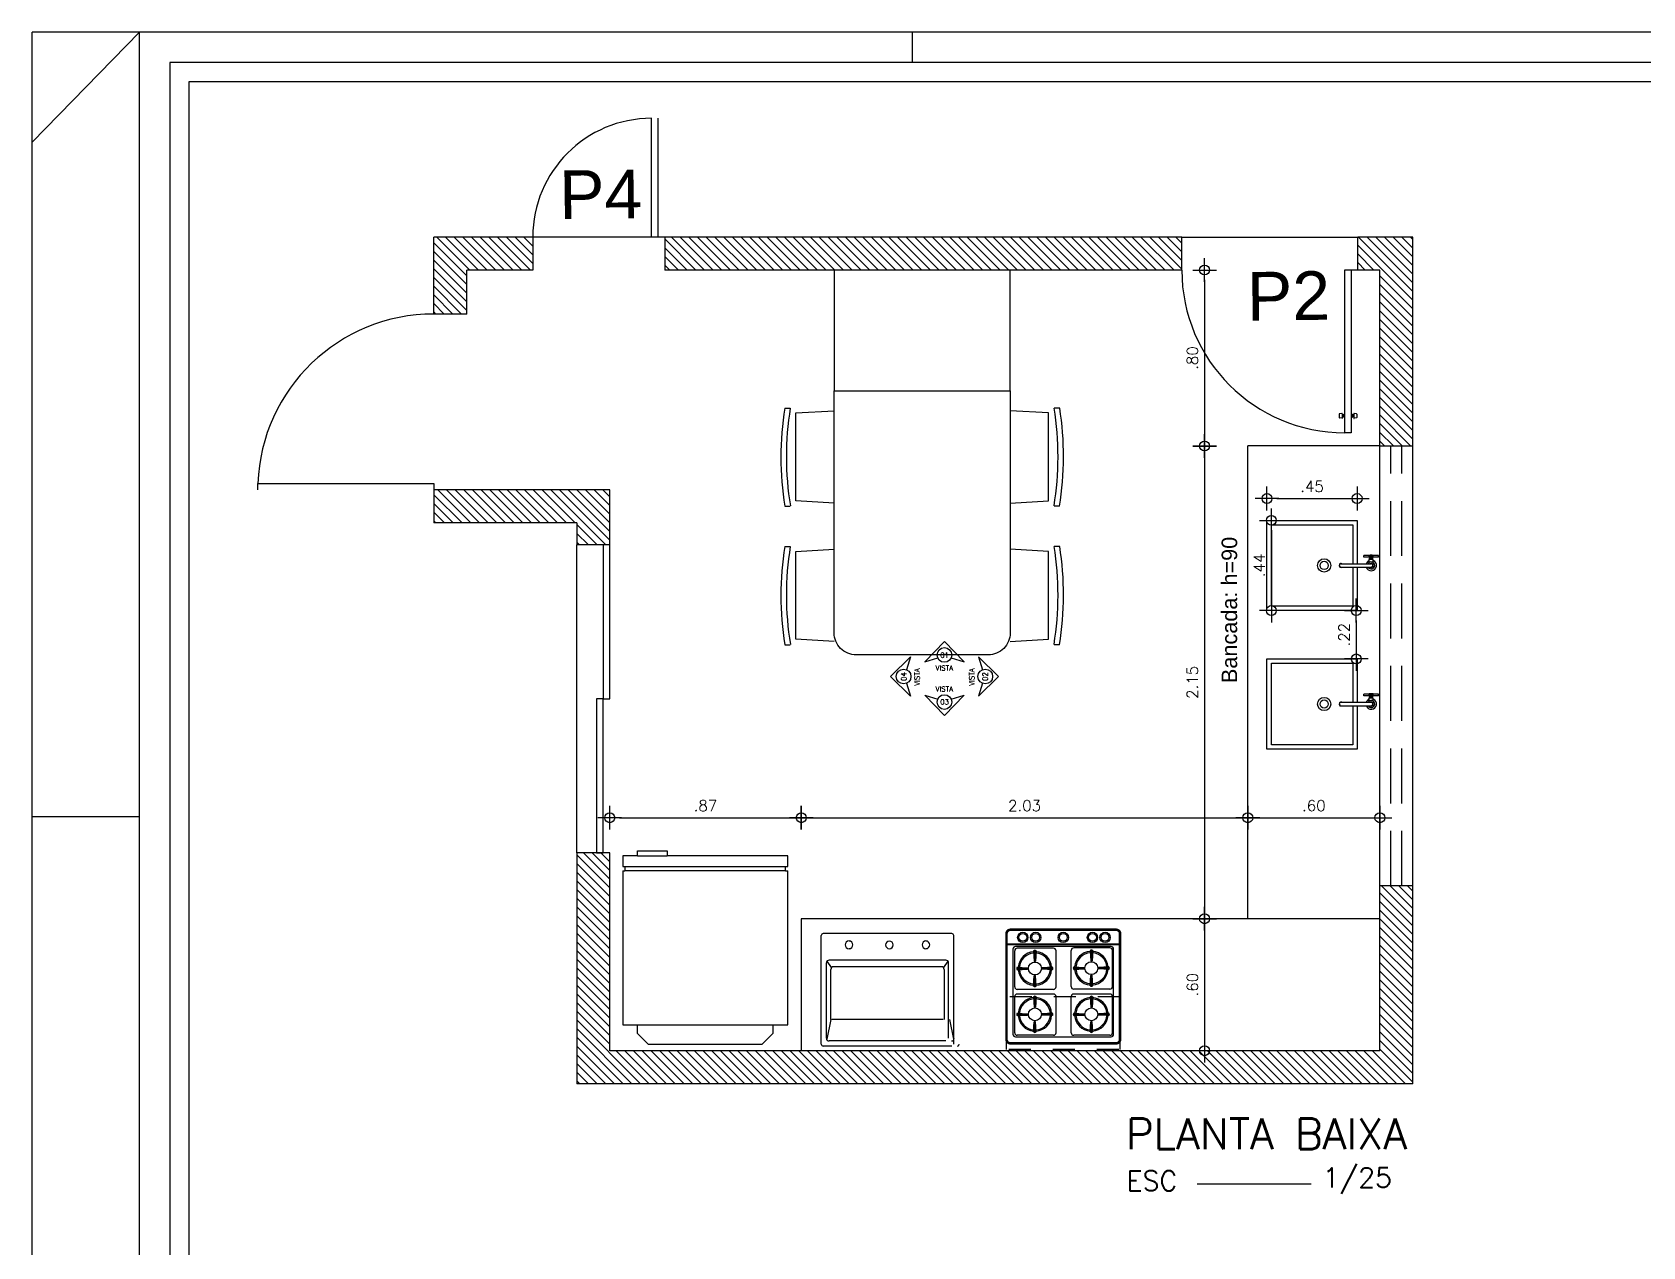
# Model space of a CAD drawing. Header units: millimetres. Extents: x 2182 to 2335, y 1488 to 1614.
# Drawn here: x 2290.49 to 2297.81, y 1496.81 to 1502.33 of the extents above; entities that cross this region are included whole.
import ezdxf
from ezdxf.enums import TextEntityAlignment as Align

# ---------------------------------------------------------------- set-up
doc = ezdxf.new("R2010")
doc.units = ezdxf.units.MM
doc.linetypes.add('DASHED', pattern=[0.75, 0.5, -0.25])
doc.linetypes.add('HIDDEN', pattern=[0.375, 0.25, -0.125])
for name, color, linetype in [('COTA', 250, 'Continuous'), ('default', 7, 'Continuous'), ('Esquadria', 2, 'Continuous'), ('FURN', 7, 'Continuous'), ('Hachura', 8, 'Continuous'), ('LAYOUT', 7, 'Continuous'), ('PAREDE', 7, 'Continuous'), ('Prancha', 6, 'Continuous'), ('SANHIDRO', 7, 'Continuous'), ('TEXTO', 7, 'Continuous')]:
    doc.layers.add(name, color=color, linetype=linetype)
doc.styles.add('Arial', font='arial.ttf')
doc.styles.add('Arial1', font='arial.ttf')
doc.styles.add('NORMAL', font='romans.shx')
doc.styles.add('ROMANS', font='romans')
doc.dimstyles.new('D25', dxfattribs={"dimtxt": 0.05, "dimasz": 0.045, "dimexe": 0.18, "dimexo": 0.0625, "dimgap": 0.03, "dimtad": 1, "dimzin": 4, "dimdsep": 46, "dimtxsty": 'NORMAL', "dimblk1": 'DOT1', "dimblk2": 'DOT1', "dimsah": 1, "dimcen": 0.045, "dimse1": 1, "dimse2": 1, "dimclrd": 256, "dimclre": 256, "dimclrt": 7, "dimaunit": 1, "dimadec": 0, "dimazin": 0, "dimtfac": 1, "dimtix": 1, "dimtmove": 2, "dimatfit": 3, "dimldrblk": 'SMALL', "dimfxl": 1, "dimtvp": 1.75, "dimtolj": 1, "dimtzin": 0, "dimarcsym": 0})

# ---------------------------------------------------------------- blocks, each defined once
blk = doc.blocks.new('FDFDF')
at = {"layer": 'LAYOUT'}
for p, q in [((1940.7529, 769.2241), (1940.7529, 769.6341)), ((1940.7529, 769.6341), (1941.1629, 769.6341)), ((1941.1629, 769.6341), (1941.1629, 769.2241)), ((1940.9501, 769.2976), (1940.9501, 769.1603)), ((1940.9656, 769.2976), (1940.9656, 769.1603)), ((1940.9501, 769.2241), (1940.7529, 769.2241)), ((1941.1629, 769.2241), (1940.9656, 769.2241)), ((1940.9947, 769.1691), (1940.9947, 769.1933)), ((1940.9947, 769.1933), (1941.0023, 769.1933)), ((1941.0023, 769.1691), (1941.0023, 769.1933)), ((1940.9708, 769.1693), (1940.9846, 769.1693)), ((1940.9708, 769.1513), (1940.9846, 769.1513)), ((1940.9846, 769.1513), (1940.9846, 769.1693)), ((1940.9846, 769.1683), (1940.9902, 769.1683)), ((1940.9846, 769.1523), (1940.9902, 769.1523)), ((1940.9902, 769.1523), (1940.9902, 769.1683)), ((1940.9902, 769.1663), (1940.9934, 769.1663)), ((1940.9902, 769.1543), (1940.9934, 769.1543)), ((1940.9934, 769.1515), (1940.9934, 769.1691)), ((1940.9934, 769.1691), (1941.0035, 769.1691)), ((1940.9934, 769.1515), (1941.0035, 769.1515)), ((1940.9947, 769.1603), (1941.0023, 769.1603)), ((1940.9947, 769.1273), (1940.9947, 769.1515)), ((1940.9947, 769.1273), (1941.0023, 769.1273)), ((1941.0023, 769.1273), (1941.0023, 769.1515)), ((1941.0035, 769.1515), (1941.0035, 769.1691))]:
    blk.add_line(p, q, dxfattribs=at)
at = {"layer": 'LAYOUT', "color": 7}
for p, q in [((1940.7729, 769.2441), (1940.7729, 769.6141)), ((1940.7729, 769.6141), (1941.1429, 769.6141)), ((1941.1429, 769.6141), (1941.1429, 769.2441)), ((1940.9501, 769.2441), (1940.7729, 769.2441)), ((1941.1429, 769.2441), (1940.9656, 769.2441))]:
    blk.add_line(p, q, dxfattribs=at)
at = {"layer": 'LAYOUT', "color": 8}
for radius in [0.0302, 0.0188]:
    blk.add_circle((1940.9579, 769.3741), radius, dxfattribs=at)
at = {"layer": 'LAYOUT'}
blk.add_circle((1940.9985, 769.1603), 0.00382, dxfattribs=at)
for centre, radius, start, end in [((1940.9579, 769.2976), 0.00878, 332.39053, 207.60947), ((1940.9579, 769.2976), 0.00778, 0, 180), ((1940.9579, 769.1603), 0.024, 108.91944, 337.97569), ((1940.9579, 769.1603), 0.024, 22.02431, 71.08056), ((1940.9579, 769.1603), 0.0158, 119.54352, 60.45648), ((1940.9579, 769.1603), 0.00928, 146.97081, 33.02919), ((1940.9579, 769.1603), 0.00778, 180, 0), ((1940.968, 769.1603), 0.0366, 346.08286, 13.91714)]:
    blk.add_arc(centre, radius, start, end, dxfattribs=at)
blk = doc.blocks.new('DOT1')
for p, q in [((-1.2, 0), (1.2, 0)), ((0, 1.2), (0, -1.2))]:
    blk.add_line(p, q)
blk.add_circle((0, 0), 0.5)
blk = doc.blocks.new('*D787')
at = {"layer": 'COTA', "lineweight": -2, "transparency": 16777216}
blk.add_line((2293.1605, 1498.7567), (2293.9409, 1498.7567), dxfattribs=at)
at = {"layer": 'Defpoints', "color": 0, "transparency": 16777216}
for p in [(2293.9859, 1498.7567), (2293.1155, 1498.5974), (2293.9859, 1498.2974)]:
    blk.add_point(p, dxfattribs=at)
at = {"layer": 'COTA', "lineweight": -2, "transparency": 16777216, "xscale": 0.045, "yscale": 0.045, "zscale": 0.045, "rotation": 180}
blk.add_blockref('DOT1', (2293.1155, 1498.7567), dxfattribs=at)
at = {"layer": 'COTA', "lineweight": -2, "transparency": 16777216, "xscale": 0.045, "yscale": 0.045, "zscale": 0.045}
blk.add_blockref('DOT1', (2293.9859, 1498.7567), dxfattribs=at)
at = {"layer": 'COTA', "color": 7, "transparency": 16777216, "insert": (2293.5507, 1498.8117), "char_height": 0.05, "attachment_point": 5, "style": 'NORMAL'}
blk.add_mtext('\\A1;.87', dxfattribs=at)
blk = doc.blocks.new('_Small')
at = {"color": 0, "linetype": 'ByBlock', "lineweight": -2}
blk.add_circle((0, 0), 0.25, dxfattribs=at)
blk = doc.blocks.new('*D788')
at = {"layer": 'COTA', "linetype": 'Continuous', "lineweight": -2, "transparency": 16777216}
blk.add_line((2294.0309, 1498.7567), (2295.9705, 1498.7567), dxfattribs=at)
at = {"layer": 'Defpoints', "color": 0, "linetype": 'Continuous', "transparency": 16777216}
for p in [(2296.0155, 1498.7567), (2293.9859, 1498.2974), (2296.0155, 1498.2974)]:
    blk.add_point(p, dxfattribs=at)
at = {"layer": 'COTA', "linetype": 'Continuous', "lineweight": -2, "transparency": 16777216, "xscale": 0.045, "yscale": 0.045, "zscale": 0.045, "rotation": 180}
blk.add_blockref('DOT1', (2293.9859, 1498.7567), dxfattribs=at)
at = {"layer": 'COTA', "linetype": 'Continuous', "lineweight": -2, "transparency": 16777216, "xscale": 0.045, "yscale": 0.045, "zscale": 0.045}
blk.add_blockref('DOT1', (2296.0155, 1498.7567), dxfattribs=at)
at = {"layer": 'COTA', "color": 7, "linetype": 'Continuous', "transparency": 16777216, "insert": (2295.0007, 1498.8117), "char_height": 0.05, "attachment_point": 5, "style": 'NORMAL'}
blk.add_mtext('\\A1;2.03', dxfattribs=at)
blk = doc.blocks.new('*D789')
at = {"layer": 'COTA', "linetype": 'Continuous', "lineweight": -2, "transparency": 16777216}
blk.add_line((2296.0605, 1498.7567), (2296.5705, 1498.7567), dxfattribs=at)
at = {"layer": 'Defpoints', "color": 0, "linetype": 'Continuous', "transparency": 16777216}
for p in [(2296.6155, 1498.7567), (2296.0155, 1498.2974), (2296.6155, 1498.2974)]:
    blk.add_point(p, dxfattribs=at)
at = {"layer": 'COTA', "linetype": 'Continuous', "lineweight": -2, "transparency": 16777216, "xscale": 0.045, "yscale": 0.045, "zscale": 0.045, "rotation": 180}
blk.add_blockref('DOT1', (2296.0155, 1498.7567), dxfattribs=at)
at = {"layer": 'COTA', "linetype": 'Continuous', "lineweight": -2, "transparency": 16777216, "xscale": 0.045, "yscale": 0.045, "zscale": 0.045}
blk.add_blockref('DOT1', (2296.6155, 1498.7567), dxfattribs=at)
at = {"layer": 'COTA', "color": 7, "linetype": 'Continuous', "transparency": 16777216, "insert": (2296.3155, 1498.8117), "char_height": 0.05, "attachment_point": 5, "style": 'NORMAL'}
blk.add_mtext('\\A1;.60', dxfattribs=at)
blk = doc.blocks.new('*D790')
at = {"layer": 'COTA', "linetype": 'Continuous', "lineweight": -2, "transparency": 16777216}
blk.add_line((2295.8188, 1501.2024), (2295.8188, 1500.4921), dxfattribs=at)
at = {"layer": 'Defpoints', "color": 0, "linetype": 'Continuous', "transparency": 16777216}
for p in [(2296.6155, 1501.2474), (2295.8188, 1500.4471), (2296.6155, 1500.4471)]:
    blk.add_point(p, dxfattribs=at)
at = {"layer": 'COTA', "linetype": 'Continuous', "lineweight": -2, "transparency": 16777216, "xscale": 0.045, "yscale": 0.045, "zscale": 0.045}
for p, rotation in [((2295.8188, 1501.2474), 90), ((2295.8188, 1500.4471), 270)]:
    blk.add_blockref('DOT1', p, dxfattribs=dict(at, rotation=rotation))
at = {"layer": 'COTA', "color": 7, "linetype": 'Continuous', "transparency": 16777216, "insert": (2295.7638, 1500.8473), "char_height": 0.05, "attachment_point": 5, "rotation": 90, "style": 'NORMAL'}
blk.add_mtext('\\A1;.80', dxfattribs=at)
blk = doc.blocks.new('*D791')
at = {"layer": 'COTA', "linetype": 'Continuous', "lineweight": -2, "transparency": 16777216}
blk.add_line((2295.8188, 1500.4021), (2295.8188, 1498.3424), dxfattribs=at)
at = {"layer": 'Defpoints', "color": 0, "linetype": 'Continuous', "transparency": 16777216}
for p in [(2296.6155, 1500.4471), (2295.8188, 1498.2974), (2296.0155, 1498.2974)]:
    blk.add_point(p, dxfattribs=at)
at = {"layer": 'COTA', "linetype": 'Continuous', "lineweight": -2, "transparency": 16777216, "xscale": 0.045, "yscale": 0.045, "zscale": 0.045}
for p, rotation in [((2295.8188, 1500.4471), 90), ((2295.8188, 1498.2974), 270)]:
    blk.add_blockref('DOT1', p, dxfattribs=dict(at, rotation=rotation))
at = {"layer": 'COTA', "color": 7, "linetype": 'Continuous', "transparency": 16777216, "insert": (2295.7638, 1499.3723), "char_height": 0.05, "attachment_point": 5, "rotation": 90, "style": 'NORMAL'}
blk.add_mtext('\\A1;2.15', dxfattribs=at)
blk = doc.blocks.new('*D792')
at = {"layer": 'COTA', "linetype": 'Continuous', "lineweight": -2, "transparency": 16777216}
blk.add_line((2295.8188, 1498.2524), (2295.8188, 1497.7424), dxfattribs=at)
at = {"layer": 'Defpoints', "color": 0, "linetype": 'Continuous', "transparency": 16777216}
for p in [(2296.0155, 1498.2974), (2295.8188, 1497.6974), (2296.6155, 1497.6974)]:
    blk.add_point(p, dxfattribs=at)
at = {"layer": 'COTA', "linetype": 'Continuous', "lineweight": -2, "transparency": 16777216, "xscale": 0.045, "yscale": 0.045, "zscale": 0.045}
for p, rotation in [((2295.8188, 1498.2974), 90), ((2295.8188, 1497.6974), 270)]:
    blk.add_blockref('DOT1', p, dxfattribs=dict(at, rotation=rotation))
at = {"layer": 'COTA', "color": 7, "linetype": 'Continuous', "transparency": 16777216, "insert": (2295.7638, 1497.9974), "char_height": 0.05, "attachment_point": 5, "rotation": 90, "style": 'NORMAL'}
blk.add_mtext('\\A1;.60', dxfattribs=at)
blk = doc.blocks.new('*D808')
at = {"layer": 'COTA', "linetype": 'Continuous', "lineweight": -2, "transparency": 16777216}
blk.add_line((2296.1474, 1500.2084), (2296.4674, 1500.2084), dxfattribs=at)
at = {"layer": 'Defpoints', "color": 0, "linetype": 'Continuous', "transparency": 16777216}
for p in [(2296.5124, 1500.2084), (2296.1024, 1500.1092), (2296.5124, 1500.1092)]:
    blk.add_point(p, dxfattribs=at)
at = {"layer": 'COTA', "linetype": 'Continuous', "lineweight": -2, "transparency": 16777216, "xscale": 0.045, "yscale": 0.045, "zscale": 0.045, "rotation": 180}
blk.add_blockref('DOT1', (2296.1024, 1500.2084), dxfattribs=at)
at = {"layer": 'COTA', "linetype": 'Continuous', "lineweight": -2, "transparency": 16777216, "xscale": 0.045, "yscale": 0.045, "zscale": 0.045}
blk.add_blockref('DOT1', (2296.5124, 1500.2084), dxfattribs=at)
at = {"layer": 'COTA', "color": 7, "linetype": 'Continuous', "transparency": 16777216, "insert": (2296.3074, 1500.2634), "char_height": 0.05, "attachment_point": 5, "style": 'NORMAL'}
blk.add_mtext('\\A1;.45', dxfattribs=at)
blk = doc.blocks.new('*D809')
at = {"layer": 'COTA', "linetype": 'Continuous', "lineweight": -2, "transparency": 16777216}
blk.add_line((2296.1224, 1500.0642), (2296.1224, 1499.7442), dxfattribs=at)
at = {"layer": 'Defpoints', "color": 0, "linetype": 'Continuous', "transparency": 16777216}
for p in [(2296.5124, 1500.1092), (2296.1224, 1499.6992), (2296.5124, 1499.6992)]:
    blk.add_point(p, dxfattribs=at)
at = {"layer": 'COTA', "linetype": 'Continuous', "lineweight": -2, "transparency": 16777216, "xscale": 0.045, "yscale": 0.045, "zscale": 0.045}
for p, rotation in [((2296.1224, 1500.1092), 90), ((2296.1224, 1499.6992), 270)]:
    blk.add_blockref('DOT1', p, dxfattribs=dict(at, rotation=rotation))
at = {"layer": 'COTA', "color": 7, "linetype": 'Continuous', "transparency": 16777216, "insert": (2296.0674, 1499.9042), "char_height": 0.05, "attachment_point": 5, "rotation": 90, "style": 'NORMAL'}
blk.add_mtext('\\A1;.44', dxfattribs=at)
blk = doc.blocks.new('*D810')
at = {"layer": 'COTA', "linetype": 'Continuous', "lineweight": -2, "transparency": 16777216}
blk.add_line((2296.5082, 1499.6542), (2296.5082, 1499.524), dxfattribs=at)
at = {"layer": 'Defpoints', "color": 0, "linetype": 'Continuous', "transparency": 16777216}
for p in [(2296.5124, 1499.6992), (2296.5082, 1499.479), (2296.5124, 1499.479)]:
    blk.add_point(p, dxfattribs=at)
at = {"layer": 'COTA', "linetype": 'Continuous', "lineweight": -2, "transparency": 16777216, "xscale": 0.045, "yscale": 0.045, "zscale": 0.045}
for p, rotation in [((2296.5082, 1499.6992), 90), ((2296.5082, 1499.479), 270)]:
    blk.add_blockref('DOT1', p, dxfattribs=dict(at, rotation=rotation))
at = {"layer": 'COTA', "color": 7, "linetype": 'Continuous', "transparency": 16777216, "insert": (2296.4532, 1499.5891), "char_height": 0.05, "attachment_point": 5, "rotation": 90, "style": 'NORMAL'}
blk.add_mtext('\\A1;.22', dxfattribs=at)

msp = doc.modelspace()

# ---------------------------------------------------------------- hatches: boundary and pattern name
at = {"layer": 'Hachura'}
h = msp.add_hatch(dxfattribs=at)
h.set_pattern_fill('ANSI31', color=256, scale=0.0088, angle=-90)
h.set_pattern_definition([(315, (-568.766645, 113.60733), (0.01975656347, 0.01975656347), [])])
h.paths.add_polyline_path([(2296.7655, 1497.5474), (2296.7655, 1498.4471), (2296.6155, 1498.4471), (2296.6155, 1497.6974), (2293.1155, 1497.6974), (2293.1155, 1498.5974), (2293.0855, 1498.5974), (2293.0855, 1498.5974), (2293.0555, 1498.5974), (2292.9655, 1498.5974), (2292.9655, 1497.5474)])
h.paths.add_polyline_path([(2293.1155, 1500.2474), (2292.3155, 1500.2474), (2292.3155, 1500.0974), (2292.9655, 1500.0974), (2292.9655, 1499.9974), (2293.1155, 1499.9974)])
h.paths.add_polyline_path([(2292.7655, 1501.2474), (2292.7655, 1501.3974), (2292.3155, 1501.3974), (2292.3155, 1501.0474), (2292.4655, 1501.0474), (2292.4655, 1501.2474)])
h.paths.add_polyline_path([(2295.7155, 1501.2474), (2295.7155, 1501.3974), (2293.3655, 1501.3974), (2293.3655, 1501.2474)])
h.paths.add_polyline_path([(2296.6155, 1500.4487), (2296.6158, 1500.4487), (2296.7655, 1500.4471), (2296.7655, 1501.3974), (2296.5155, 1501.3974), (2296.5155, 1501.2474), (2296.6155, 1501.2474)])

# ---------------------------------------------------------------- linework, layer by layer
at = {"color": 9, "linetype": 'Continuous'}
msp.add_line((2293.3655, 1501.3974), (2292.7655, 1501.3974), dxfattribs=at)
at = {"color": 3}
for p, q in [((2293.3355, 1501.3974), (2293.3055, 1501.3974)), ((2293.3655, 1501.3974), (2293.3355, 1501.3974))]:
    msp.add_line(p, q, dxfattribs=at)
at = {"color": 7, "linetype": 'ByBlock'}
for p, q in [((2295.7155, 1501.3974), (2296.5155, 1501.3974)), ((2296.6158, 1500.4487), (2296.0155, 1500.4487)), ((2292.9655, 1498.5974), (2292.9655, 1499.9974)), ((2293.9859, 1498.2974), (2293.9859, 1497.6974))]:
    msp.add_line(p, q, dxfattribs=at)
for p, q in [((2293.9106, 1500.6197), (2293.9359, 1500.6197)), ((2293.9609, 1500.5976), (2294.1355, 1500.6073)), ((2293.9609, 1500.1976), (2293.9609, 1500.5976)), ((2293.9609, 1500.1976), (2293.9609, 1500.5976)), ((2295.1101, 1500.5976), (2294.9355, 1500.6073)), ((2295.1101, 1500.1976), (2295.1101, 1500.5976)), ((2295.1101, 1500.1976), (2295.1101, 1500.5976)), ((2295.1604, 1500.6196), (2295.1351, 1500.6196)), ((2293.9112, 1500.173), (2293.9353, 1500.173)), ((2293.9112, 1500.173), (2293.9353, 1500.173)), ((2294.1355, 1500.1879), (2293.9609, 1500.1976)), ((2294.1355, 1500.1879), (2293.9609, 1500.1976)), ((2294.9355, 1500.1879), (2295.1101, 1500.1976)), ((2294.9355, 1500.1879), (2295.1101, 1500.1976)), ((2295.1598, 1500.173), (2295.1357, 1500.173)), ((2295.1598, 1500.173), (2295.1357, 1500.173)), ((2293.9106, 1499.9902), (2293.9359, 1499.9902)), ((2293.9609, 1499.9682), (2294.1355, 1499.9779)), ((2293.9609, 1499.5682), (2293.9609, 1499.9682)), ((2295.1101, 1499.9682), (2294.9355, 1499.9779)), ((2295.1101, 1499.5682), (2295.1101, 1499.9682)), ((2295.1604, 1499.9902), (2295.1351, 1499.9902)), ((2293.9112, 1499.5436), (2293.9353, 1499.5436)), ((2294.1355, 1499.5585), (2293.9609, 1499.5682)), ((2294.9355, 1499.5585), (2295.1101, 1499.5682)), ((2295.1598, 1499.5436), (2295.1357, 1499.5436))]:
    msp.add_line(p, q)
at = {"color": 1}
for p, q in [((2294.0769, 1498.0249), (2294.0769, 1498.2218)), ((2294.6703, 1498.2302), (2294.0853, 1498.2302)), ((2294.6787, 1497.7268), (2294.6787, 1498.2218)), ((2294.6433, 1498.109), (2294.1123, 1498.109)), ((2294.1003, 1497.7538), (2294.1003, 1498.0971)), ((2294.1236, 1498.0755), (2294.1043, 1498.1045)), ((2294.1206, 1497.8398), (2294.1206, 1498.0671)), ((2294.6231, 1498.0791), (2294.1325, 1498.0791)), ((2294.6513, 1498.1045), (2294.6324, 1498.0756)), ((2294.6351, 1498.0671), (2294.635, 1497.8398)), ((2294.6553, 1497.7538), (2294.6553, 1498.0971)), ((2294.0769, 1497.7268), (2294.0769, 1498.0249)), ((2294.1204, 1497.8398), (2294.1017, 1497.7496)), ((2294.6304, 1497.8387), (2294.1252, 1497.8387)), ((2294.6793, 1497.7496), (2294.6606, 1497.8398)), ((2294.3078, 1497.7418), (2294.1123, 1497.7418)), ((2294.6433, 1497.7418), (2294.3028, 1497.7418)), ((2294.3078, 1497.7184), (2294.0853, 1497.7184)), ((2294.6703, 1497.7184), (2294.3028, 1497.7184))]:
    msp.add_line(p, q, dxfattribs=at)
at = {"color": 1, "linetype": 'DASHED', "ltscale": 0.1}
for p, q in [((2295.4334, 1497.9428), (2294.9189, 1497.9428)), ((2294.9189, 1497.7035), (2294.9189, 1497.9428)), ((2295.4334, 1497.9428), (2295.4333, 1497.7035)), ((2295.4287, 1497.7024), (2294.9235, 1497.7024))]:
    msp.add_line(p, q, dxfattribs=at)
for centre, radius, start, end in [((2293.3055, 1501.3974), 0.54, 90, 180), ((2295.3001, 1500.3983), 1.407, 170.9467, 189.2146), ((2295.3001, 1500.3983), 1.407, 170.9467, 189.2146), ((2295.3001, 1500.3983), 1.382, 170.7817, 189.3192), ((2295.3001, 1500.3983), 1.382, 170.7817, 189.3192), ((2293.7709, 1500.3983), 1.382, 350.6808, 9.2183), ((2293.7709, 1500.3983), 1.382, 350.6808, 9.2183), ((2293.7709, 1500.3983), 1.407, 350.7854, 9.0533), ((2293.7709, 1500.3983), 1.407, 350.7854, 9.0533), ((2295.3001, 1499.7689), 1.407, 170.9467, 189.2146), ((2295.3001, 1499.7689), 1.382, 170.7817, 189.3192), ((2293.7709, 1499.7689), 1.382, 350.6808, 9.2183), ((2293.7709, 1499.7689), 1.407, 350.7854, 9.0533)]:
    msp.add_arc(centre, radius, start, end)
at = {"color": 7, "linetype": 'ByBlock'}
msp.add_arc((2292.3155, 1500.2474), 0.8, 90, 177.85241, dxfattribs=at)
at = {"color": 1}
for centre, radius, start, end in [((2294.0853, 1498.2218), 0.0084, 90, 180), ((2294.203, 1498.1789), 0.0175, 90, 270), ((2294.203, 1498.1789), 0.0174, 270, 90), ((2294.3865, 1498.1785), 0.0175, 90, 270), ((2294.3865, 1498.1785), 0.0174, 270, 90), ((2294.5526, 1498.1789), 0.0175, 90, 270), ((2294.5526, 1498.1789), 0.0174, 270, 90), ((2294.6703, 1498.2218), 0.0084, 0, 90), ((2294.1122, 1498.0971), 0.0119, 89.5185, 180), ((2294.6434, 1498.0971), 0.0119, 0, 90.4815), ((2294.1325, 1498.0672), 0.0119, 90, 180.4815), ((2294.6231, 1498.0671), 0.012, 0, 90), ((2294.1123, 1497.7538), 0.012, 180, 270), ((2294.6687, 1497.7538), 0.012, 270, 0), ((2294.0853, 1497.7268), 0.0084, 180, 270), ((2294.6957, 1497.7268), 0.0084, 270, 0)]:
    msp.add_arc(centre, radius, start, end, dxfattribs=at)
at = {"layer": 'Esquadria'}
for p, q in [((2293.3055, 1501.3974), (2293.3055, 1501.9374)), ((2293.3355, 1501.3974), (2293.3355, 1501.9374)), ((2296.4555, 1501.2474), (2296.4555, 1500.5074)), ((2296.4855, 1501.2474), (2296.4555, 1501.2474)), ((2296.4855, 1501.2474), (2296.4855, 1500.5074)), ((2296.5155, 1501.2474), (2296.4855, 1501.2474)), ((2296.4427, 1500.5951), (2296.4319, 1500.5933)), ((2296.4442, 1500.5937), (2296.4442, 1500.5744)), ((2296.4967, 1500.5937), (2296.4967, 1500.5744)), ((2296.5091, 1500.5933), (2296.4983, 1500.5951)), ((2296.4307, 1500.5919), (2296.4307, 1500.5762)), ((2296.4427, 1500.5731), (2296.4319, 1500.5749)), ((2296.4535, 1500.5886), (2296.4442, 1500.5886)), ((2296.4535, 1500.5841), (2296.4442, 1500.5841)), ((2296.4535, 1500.5796), (2296.4442, 1500.5796)), ((2296.4535, 1500.5931), (2296.4535, 1500.5751)), ((2296.4555, 1500.5931), (2296.4535, 1500.5931)), ((2296.4555, 1500.5751), (2296.4535, 1500.5751)), ((2296.4875, 1500.5931), (2296.4855, 1500.5931)), ((2296.4875, 1500.5751), (2296.4855, 1500.5751)), ((2296.4875, 1500.5931), (2296.4875, 1500.5751)), ((2296.4967, 1500.5886), (2296.4875, 1500.5886)), ((2296.4967, 1500.5841), (2296.4875, 1500.5841)), ((2296.4967, 1500.5796), (2296.4875, 1500.5796)), ((2296.5091, 1500.5749), (2296.4983, 1500.5731)), ((2296.5102, 1500.5919), (2296.5102, 1500.5762)), ((2296.4855, 1500.5074), (2296.4555, 1500.5074))]:
    msp.add_line(p, q, dxfattribs=at)
at = {"layer": 'Esquadria', "linetype": 'HIDDEN'}
for p, q in [((2296.6655, 1498.4471), (2296.6655, 1500.4471)), ((2296.7155, 1498.4471), (2296.7155, 1500.4471))]:
    msp.add_line(p, q, dxfattribs=at)
at = {"layer": 'Esquadria'}
msp.add_lwpolyline([(2291.5155, 1500.2474), (2291.5155, 1500.2774), (2292.3155, 1500.2774), (2292.3155, 1500.2474)], dxfattribs=at)
for points in [[(2293.1155, 1499.9974), (2293.0855, 1499.9974), (2293.0855, 1499.2974), (2293.1155, 1499.2974)], [(2293.0855, 1499.2974), (2293.0555, 1499.2974), (2293.0555, 1498.5974), (2293.0855, 1498.5974)]]:
    msp.add_lwpolyline(points, close=True, dxfattribs=at)
for centre, radius, start, end in [((2296.4555, 1501.2474), 0.74, 180, 270), ((2296.4429, 1500.5937), 0.0014, 0, 98.1301), ((2296.4981, 1500.5937), 0.0014, 81.8699, 180), ((2296.4321, 1500.5919), 0.0014, 98.1301, 180), ((2296.4321, 1500.5762), 0.0014, 180, 261.8699), ((2296.4429, 1500.5744), 0.0014, 261.8699, 0), ((2296.4981, 1500.5744), 0.0014, 180, 278.1301), ((2296.5089, 1500.5919), 0.0014, 0, 81.8699), ((2296.5089, 1500.5762), 0.0014, 278.1301, 0)]:
    msp.add_arc(centre, radius, start, end, dxfattribs=at)
at = {"layer": 'FURN', "color": 129}
for p, q in [((2294.9187, 1498.1836), (2295.435, 1498.1836)), ((2294.9187, 1498.1807), (2295.435, 1498.1807)), ((2294.9481, 1498.1594), (2294.9481, 1497.7722)), ((2294.956, 1497.9879), (2294.956, 1498.1522)), ((2295.394, 1498.1712), (2294.9598, 1498.1712)), ((2295.1321, 1498.1639), (2294.9678, 1498.1639)), ((2295.0419, 1498.1516), (2295.0449, 1498.1047)), ((2295.0478, 1498.1516), (2295.0478, 1498.1031)), ((2295.0537, 1498.1516), (2295.0507, 1498.1047)), ((2295.1438, 1497.9879), (2295.1438, 1498.1522)), ((2295.2126, 1497.9893), (2295.2126, 1498.1536)), ((2295.3886, 1498.1653), (2295.2244, 1498.1653)), ((2295.2985, 1498.153), (2295.3015, 1498.1061)), ((2295.3044, 1498.153), (2295.3044, 1498.1045)), ((2295.3103, 1498.153), (2295.3073, 1498.1061)), ((2295.4004, 1497.9893), (2295.4004, 1498.1536)), ((2295.4057, 1497.7722), (2295.4057, 1498.1594)), ((2294.9677, 1498.0714), (2294.9657, 1498.0714)), ((2294.9677, 1498.0773), (2295.0146, 1498.0744)), ((2294.9677, 1498.0714), (2295.0161, 1498.0714)), ((2294.9677, 1498.0656), (2295.0146, 1498.0685)), ((2295.0419, 1497.9913), (2295.0449, 1498.0382)), ((2295.0478, 1497.9913), (2295.0478, 1498.0398)), ((2295.0537, 1497.9913), (2295.0507, 1498.0382)), ((2295.1279, 1498.0714), (2295.0795, 1498.0714)), ((2295.1279, 1498.0773), (2295.081, 1498.0744)), ((2295.1279, 1498.0656), (2295.081, 1498.0685)), ((2295.1279, 1498.0714), (2295.1299, 1498.0714)), ((2295.2242, 1498.0728), (2295.2222, 1498.0728)), ((2295.2242, 1498.0787), (2295.2712, 1498.0758)), ((2295.2242, 1498.0728), (2295.2727, 1498.0728)), ((2295.2242, 1498.067), (2295.2712, 1498.0699)), ((2295.2985, 1497.9927), (2295.3015, 1498.0396)), ((2295.3044, 1497.9927), (2295.3044, 1498.0412)), ((2295.3103, 1497.9927), (2295.3073, 1498.0396)), ((2295.3845, 1498.0728), (2295.3361, 1498.0728)), ((2295.3845, 1498.0787), (2295.3376, 1498.0758)), ((2295.3845, 1498.067), (2295.3376, 1498.0699)), ((2295.1321, 1497.9761), (2294.9678, 1497.9761)), ((2295.0478, 1497.9913), (2295.0478, 1497.9893)), ((2295.3886, 1497.9776), (2295.2244, 1497.9776)), ((2295.3044, 1497.9927), (2295.3044, 1497.9907)), ((2294.956, 1497.7791), (2294.956, 1497.9434)), ((2295.1321, 1497.9552), (2294.9678, 1497.9552)), ((2295.0419, 1497.9428), (2295.0449, 1497.8959)), ((2295.0478, 1497.9428), (2295.0478, 1497.8944)), ((2295.0537, 1497.9428), (2295.0507, 1497.8959)), ((2295.1438, 1497.7791), (2295.1438, 1497.9434)), ((2295.2126, 1497.7791), (2295.2126, 1497.9434)), ((2295.3886, 1497.9552), (2295.2244, 1497.9552)), ((2295.2985, 1497.9428), (2295.3015, 1497.8959)), ((2295.3044, 1497.9428), (2295.3044, 1497.8944)), ((2295.3103, 1497.9428), (2295.3073, 1497.8959)), ((2295.4004, 1497.7791), (2295.4004, 1497.9434)), ((2294.9677, 1497.8627), (2294.9657, 1497.8627)), ((2294.9677, 1497.8686), (2295.0146, 1497.8656)), ((2294.9677, 1497.8627), (2295.0161, 1497.8627)), ((2294.9677, 1497.8568), (2295.0146, 1497.8598)), ((2295.0419, 1497.7826), (2295.0449, 1497.8295)), ((2295.0478, 1497.7826), (2295.0478, 1497.831)), ((2295.0537, 1497.7826), (2295.0507, 1497.8295)), ((2295.1279, 1497.8627), (2295.0795, 1497.8627)), ((2295.1279, 1497.8686), (2295.081, 1497.8656)), ((2295.1279, 1497.8568), (2295.081, 1497.8598)), ((2295.1279, 1497.8627), (2295.1299, 1497.8627)), ((2295.2242, 1497.8627), (2295.2222, 1497.8627)), ((2295.2242, 1497.8686), (2295.2712, 1497.8656)), ((2295.2242, 1497.8627), (2295.2727, 1497.8627)), ((2295.2242, 1497.8568), (2295.2712, 1497.8598)), ((2295.2985, 1497.7826), (2295.3015, 1497.8295)), ((2295.3044, 1497.7826), (2295.3044, 1497.831)), ((2295.3103, 1497.7826), (2295.3073, 1497.8295)), ((2295.3845, 1497.8627), (2295.3361, 1497.8627)), ((2295.3845, 1497.8686), (2295.3376, 1497.8656)), ((2295.3845, 1497.8627), (2295.3865, 1497.8627)), ((2294.9598, 1497.7604), (2295.394, 1497.7604)), ((2295.1321, 1497.7674), (2294.9678, 1497.7674)), ((2295.0478, 1497.7826), (2295.0478, 1497.7806)), ((2295.3886, 1497.7674), (2295.2244, 1497.7674)), ((2295.3044, 1497.7826), (2295.3044, 1497.7806))]:
    msp.add_line(p, q, dxfattribs=at)
at = {"layer": 'FURN', "color": 88}
for p, q in [((2295.0478, 1498.1516), (2295.0478, 1498.1536)), ((2295.3044, 1498.153), (2295.3044, 1498.155)), ((2295.3845, 1498.0728), (2295.3865, 1498.0728)), ((2295.0478, 1497.9428), (2295.0478, 1497.9448)), ((2295.3044, 1497.9428), (2295.3044, 1497.9448)), ((2295.3845, 1497.8568), (2295.3376, 1497.8598))]:
    msp.add_line(p, q, dxfattribs=at)
at = {"layer": 'FURN', "color": 129, "const_width": 0.0117}
msp.add_lwpolyline([(2295.435, 1497.7487), (2295.435, 1498.2298, 0.414214), (2295.4174, 1498.2474), (2294.9363, 1498.2474, 0.414214), (2294.9187, 1498.2298), (2294.9187, 1497.7487, 0.414214), (2294.9363, 1497.7311), (2295.4174, 1497.7311, 0.414214)], format="xyb", close=True, dxfattribs=at)
at = {"layer": 'FURN', "color": 1}
for centre in [(2294.9928, 1498.2127), (2295.0512, 1498.2127), (2295.1769, 1498.2127), (2295.3095, 1498.2127), (2295.3665, 1498.2127)]:
    msp.add_circle(centre, 0.0235, dxfattribs=at)
at = {"layer": 'FURN', "color": 129}
for centre in [(2294.9928, 1498.2127), (2295.0512, 1498.2127), (2295.3095, 1498.2127), (2295.3665, 1498.2127)]:
    msp.add_circle(centre, 0.0176, dxfattribs=at)
at = {"layer": 'FURN', "color": 19}
msp.add_circle((2295.1769, 1498.2127), 0.0176, dxfattribs=at)
at = {"layer": 'FURN', "color": 5}
for centre in [(2295.0478, 1498.0714), (2295.3044, 1498.0728), (2295.0478, 1497.8627), (2295.3044, 1497.8627)]:
    msp.add_circle(centre, 0.0293, dxfattribs=at)
at = {"layer": 'FURN', "color": 129}
for centre, radius, start, end in [((2294.9598, 1498.1594), 0.0117, 90, 180), ((2294.9678, 1498.1522), 0.0117, 90, 180), ((2295.0478, 1498.0714), 0.0763, 94.21993, 175.78007), ((2295.0478, 1498.0714), 0.0704, 94.27357, 175.72643), ((2295.0478, 1498.0714), 0.0704, 4.27357, 85.72643), ((2295.0478, 1498.0714), 0.0763, 4.21993, 85.78007), ((2295.1321, 1498.1522), 0.0117, 0, 90), ((2295.2244, 1498.1536), 0.0117, 90, 180), ((2295.3044, 1498.0728), 0.0763, 94.21993, 175.78007), ((2295.3044, 1498.0728), 0.0704, 94.27357, 175.72643), ((2295.3044, 1498.0728), 0.0704, 4.27357, 85.72643), ((2295.3044, 1498.0728), 0.0763, 4.21993, 85.78007), ((2295.3886, 1498.1536), 0.0117, 0, 90), ((2295.394, 1498.1594), 0.0117, 0, 90), ((2294.9753, 1498.0714), 0.0096, 142.34604, 217.65396), ((2295.0478, 1498.0714), 0.0763, 184.21993, 265.78007), ((2295.0478, 1498.0714), 0.0704, 184.27357, 265.72643), ((2295.0126, 1498.0714), 0.00357, 304.84999, 55.15001), ((2295.0478, 1498.0714), 0.0704, 274.27357, 355.72643), ((2295.0478, 1498.0714), 0.0763, 274.21993, 355.78007), ((2295.1203, 1498.0714), 0.0096, 322.34604, 37.65396), ((2295.2319, 1498.0728), 0.0096, 142.34604, 217.65396), ((2295.3044, 1498.0728), 0.0763, 184.21993, 265.78007), ((2295.3044, 1498.0728), 0.0704, 184.27357, 265.72643), ((2295.3044, 1498.0728), 0.0704, 274.27357, 355.72643), ((2295.3044, 1498.0728), 0.0763, 274.21993, 355.78007), ((2294.9678, 1497.9879), 0.0117, 180, 270), ((2295.0478, 1497.9989), 0.0096, 232.34604, 307.65396), ((2295.1321, 1497.9879), 0.0117, 270, 0), ((2295.2244, 1497.9893), 0.0117, 180, 270), ((2295.3044, 1498.0003), 0.0096, 232.34604, 307.65396), ((2295.3886, 1497.9893), 0.0117, 270, 0), ((2294.9678, 1497.9434), 0.0117, 90, 180), ((2295.0478, 1497.8627), 0.0763, 94.21993, 175.78007), ((2295.0478, 1497.8627), 0.0704, 94.27357, 175.72643), ((2295.0478, 1497.8627), 0.0704, 4.27357, 85.72643), ((2295.0478, 1497.8627), 0.0763, 4.21993, 85.78007), ((2295.1321, 1497.9434), 0.0117, 0, 90), ((2295.2244, 1497.9434), 0.0117, 90, 180), ((2295.3044, 1497.8627), 0.0763, 94.21993, 175.78007), ((2295.3044, 1497.8627), 0.0704, 94.27357, 175.72643), ((2295.3044, 1497.8627), 0.0704, 4.27357, 85.72643), ((2295.3044, 1497.8627), 0.0763, 4.21993, 85.78007), ((2295.3886, 1497.9434), 0.0117, 0, 90), ((2294.9753, 1497.8627), 0.0096, 142.34604, 217.65396), ((2295.0478, 1497.8627), 0.0763, 184.21993, 265.78007), ((2295.0478, 1497.8627), 0.0704, 184.27357, 265.72643), ((2295.0126, 1497.8627), 0.00357, 304.84999, 55.15001), ((2295.0478, 1497.8275), 0.00357, 34.84999, 145.15001), ((2295.0478, 1497.8627), 0.0704, 274.27357, 355.72643), ((2295.0478, 1497.8627), 0.0763, 274.21993, 355.78007), ((2295.1203, 1497.8627), 0.0096, 322.34604, 37.65396), ((2295.2319, 1497.8627), 0.0096, 142.34604, 217.65396), ((2295.3044, 1497.8627), 0.0763, 184.21993, 265.78007), ((2295.3044, 1497.8627), 0.0704, 184.27357, 265.72643), ((2295.3044, 1497.8627), 0.0704, 274.27357, 355.72643), ((2295.3044, 1497.8627), 0.0763, 274.21993, 355.78007), ((2295.3769, 1497.8627), 0.0096, 322.34604, 37.65396), ((2294.9598, 1497.7722), 0.0117, 180, 270), ((2294.9678, 1497.7791), 0.0117, 180, 270), ((2295.0478, 1497.7902), 0.0096, 232.34604, 307.65396), ((2295.1321, 1497.7791), 0.0117, 270, 0), ((2295.2244, 1497.7791), 0.0117, 180, 270), ((2295.3044, 1497.7902), 0.0096, 232.34604, 307.65396)]:
    msp.add_arc(centre, radius, start, end, dxfattribs=at)
at = {"layer": 'FURN', "color": 88}
for centre, radius, start, end in [((2295.0478, 1498.144), 0.0096, 52.34604, 127.65396), ((2295.3044, 1498.1454), 0.0096, 52.34604, 127.65396), ((2295.3044, 1498.1081), 0.00357, 214.84999, 325.15001), ((2295.0478, 1498.1067), 0.00357, 214.84999, 325.15001), ((2295.0478, 1498.0362), 0.00357, 34.84999, 145.15001), ((2295.083, 1498.0714), 0.00357, 124.84999, 235.15001), ((2295.2691, 1498.0728), 0.00357, 304.84999, 55.15001), ((2295.3044, 1498.0376), 0.00357, 34.84999, 145.15001), ((2295.3396, 1498.0728), 0.00357, 124.84999, 235.15001), ((2295.3769, 1498.0728), 0.0096, 322.34604, 37.65396), ((2295.0478, 1497.9352), 0.0096, 52.34604, 127.65396), ((2295.0478, 1497.898), 0.00357, 214.84999, 325.15001), ((2295.3044, 1497.9352), 0.0096, 52.34604, 127.65396), ((2295.3044, 1497.898), 0.00357, 214.84999, 325.15001), ((2295.083, 1497.8627), 0.00357, 124.84999, 235.15001), ((2295.2691, 1497.8627), 0.00357, 304.84999, 55.15001), ((2295.3044, 1497.8275), 0.00357, 34.84999, 145.15001), ((2295.3396, 1497.8627), 0.00357, 124.84999, 235.15001)]:
    msp.add_arc(centre, radius, start, end, dxfattribs=at)
at = {"layer": 'FURN', "color": 19}
for centre in [(2295.3886, 1497.7791), (2295.394, 1497.7722)]:
    msp.add_arc(centre, 0.0117, 270, 0, dxfattribs=at)
at = {"layer": 'LAYOUT'}
for p, q in [((2293.1745, 1498.5833), (2293.1745, 1498.5358)), ((2293.242, 1498.5833), (2293.1745, 1498.5833)), ((2293.242, 1498.5833), (2293.377, 1498.5833)), ((2293.9245, 1498.5833), (2293.377, 1498.5833)), ((2293.9245, 1498.5358), (2293.9245, 1498.5833)), ((2293.1745, 1498.5158), (2293.1745, 1497.8158)), ((2293.1845, 1498.5358), (2293.1845, 1498.5158)), ((2293.1845, 1498.5358), (2293.9145, 1498.5358)), ((2293.9145, 1498.5158), (2293.1845, 1498.5158)), ((2293.9145, 1498.5158), (2293.9145, 1498.5358)), ((2293.9245, 1497.8158), (2293.9245, 1498.5158)), ((2293.1745, 1497.8158), (2293.242, 1497.8158)), ((2293.242, 1497.7758), (2293.242, 1497.8158)), ((2293.857, 1497.8158), (2293.857, 1497.7758)), ((2293.242, 1497.7758), (2293.292, 1497.7258)), ((2293.807, 1497.7258), (2293.857, 1497.7758)), ((2293.807, 1497.7258), (2293.292, 1497.7258))]:
    msp.add_line(p, q, dxfattribs=at)
for points in [[(2293.242, 1498.5833), (2293.242, 1498.6058), (2293.377, 1498.6058), (2293.377, 1498.5833)], [(2293.1745, 1498.5358), (2293.1845, 1498.5358)], [(2293.1745, 1498.5158), (2293.1845, 1498.5158)], [(2293.9145, 1498.5358), (2293.9245, 1498.5358)], [(2293.9145, 1498.5158), (2293.9245, 1498.5158)], [(2293.242, 1497.8158), (2293.857, 1497.8158)], [(2293.857, 1497.8158), (2293.9245, 1497.8158)]]:
    msp.add_lwpolyline(points, dxfattribs=at)
at = {"layer": 'PAREDE'}
for p, q in [((2292.3155, 1501.0474), (2292.3155, 1501.3974)), ((2292.7655, 1501.3974), (2292.3155, 1501.3974)), ((2292.7655, 1501.3974), (2292.7655, 1501.2474)), ((2295.7155, 1501.3974), (2293.3655, 1501.3974)), ((2293.4655, 1501.3974), (2293.3655, 1501.3974)), ((2293.3655, 1501.3974), (2293.3655, 1501.2474)), ((2295.7155, 1501.2474), (2295.7155, 1501.3974)), ((2296.5155, 1501.2474), (2296.5155, 1501.3974)), ((2296.7655, 1501.3974), (2296.5155, 1501.3974)), ((2296.7655, 1500.3224), (2296.7655, 1501.3974)), ((2292.4655, 1501.0474), (2292.4655, 1501.2474)), ((2292.7655, 1501.2474), (2292.4655, 1501.2474)), ((2295.7155, 1501.2474), (2293.3655, 1501.2474)), ((2296.6155, 1501.2474), (2296.5155, 1501.2474)), ((2296.6155, 1500.3224), (2296.6155, 1501.2474)), ((2292.4655, 1501.0474), (2292.3155, 1501.0474)), ((2296.0155, 1498.2974), (2296.0155, 1500.4487)), ((2296.7655, 1500.4471), (2296.6155, 1500.4471)), ((2296.6155, 1498.4471), (2296.6155, 1500.4471)), ((2296.7655, 1498.4471), (2296.7655, 1500.4471)), ((2292.3155, 1500.2774), (2292.3155, 1500.0974)), ((2293.1155, 1500.2474), (2292.3155, 1500.2474)), ((2293.1155, 1499.9974), (2293.1155, 1500.2474)), ((2292.9655, 1500.0974), (2292.3155, 1500.0974)), ((2292.9655, 1500.0974), (2292.9655, 1499.9974)), ((2293.1155, 1499.9974), (2292.9655, 1499.9974)), ((2292.9655, 1498.5974), (2292.9655, 1497.5474)), ((2293.1155, 1498.5974), (2292.9655, 1498.5974)), ((2293.1155, 1497.6974), (2293.1155, 1498.5974)), ((2296.6155, 1497.6974), (2296.6155, 1498.4471)), ((2296.7655, 1498.4471), (2296.6155, 1498.4471)), ((2296.7655, 1497.5474), (2296.7655, 1498.4471)), ((2296.6155, 1498.2974), (2293.9859, 1498.2974)), ((2296.6155, 1497.6974), (2293.1155, 1497.6974)), ((2296.7655, 1497.5474), (2292.9655, 1497.5474))]:
    msp.add_line(p, q, dxfattribs=at)
at = {"layer": 'Prancha', "color": 1, "linetype": 'Continuous', "ltscale": 0.003}
for p in [(2290.9781, 1502.329), (2290.4906, 1501.829)]:
    msp.add_line(p, (2290.4906, 1502.329), dxfattribs=at)
at = {"layer": 'Prancha', "color": 7}
for p, q in [((2290.9781, 1502.329), (2290.4906, 1501.829)), ((2310.4906, 1502.329), (2290.9781, 1502.329)), ((2290.9781, 1488.229), (2290.9781, 1502.329)), ((2294.4906, 1502.329), (2294.4906, 1502.1915)), ((2290.4906, 1494.1125), (2290.4906, 1501.829)), ((2290.4906, 1498.7624), (2290.9781, 1498.7624)), ((2295.7854, 1497.0917), (2296.3026, 1497.0917))]:
    msp.add_line(p, q, dxfattribs=at)
at = {"layer": 'Prancha'}
msp.add_lwpolyline([(2310.3531, 1502.1915), (2291.1156, 1502.1915), (2291.1156, 1488.3665), (2310.3531, 1488.3665)], close=True, dxfattribs=at)
at = {"layer": 'Prancha', "color": 2}
msp.add_lwpolyline([(2307.6789, 1502.104), (2291.2031, 1502.104), (2291.2031, 1488.454), (2307.6789, 1488.454)], close=True, dxfattribs=at)
at = {"layer": 'SANHIDRO'}
msp.add_lwpolyline([(2294.1355, 1500.6974), (2294.9355, 1500.6974), (2294.9355, 1501.2474), (2294.1355, 1501.2474)], close=True, dxfattribs=at)
msp.add_lwpolyline([(2294.8355, 1499.4974), (2294.2355, 1499.4974, -0.414214), (2294.1355, 1499.5974), (2294.1355, 1500.6974), (2294.9355, 1500.6974), (2294.9355, 1499.5974, -0.414214)], format="xyb", close=True, dxfattribs=at)
at = {"layer": 'TEXTO', "color": 176, "linetype": 'Continuous'}
for p, q in [((2294.6367, 1499.5575), (2294.5478, 1499.4661)), ((2294.7256, 1499.4661), (2294.6367, 1499.5575)), ((2294.5478, 1499.4661), (2294.606, 1499.4839)), ((2294.6674, 1499.4839), (2294.7256, 1499.4661))]:
    msp.add_line(p, q, dxfattribs=at)
at = {"layer": 'TEXTO', "color": 70, "linetype": 'Continuous'}
for p, q in [((2294.3907, 1499.3991), (2294.482, 1499.488)), ((2294.482, 1499.488), (2294.4642, 1499.4298)), ((2294.482, 1499.3102), (2294.3907, 1499.3991)), ((2294.4642, 1499.3684), (2294.482, 1499.3102))]:
    msp.add_line(p, q, dxfattribs=at)
at = {"layer": 'TEXTO', "color": 137, "linetype": 'Continuous'}
for p, q in [((2294.7914, 1499.488), (2294.8092, 1499.4298)), ((2294.8827, 1499.3991), (2294.7914, 1499.488)), ((2294.7914, 1499.3102), (2294.8827, 1499.3991)), ((2294.8092, 1499.3684), (2294.7914, 1499.3102))]:
    msp.add_line(p, q, dxfattribs=at)
at = {"layer": 'TEXTO', "color": 249, "linetype": 'Continuous'}
for p, q in [((2294.5478, 1499.3137), (2294.606, 1499.2958)), ((2294.6367, 1499.2223), (2294.5478, 1499.3137)), ((2294.7256, 1499.3137), (2294.6367, 1499.2223)), ((2294.6674, 1499.2959), (2294.7256, 1499.3137))]:
    msp.add_line(p, q, dxfattribs=at)
at = {"layer": 'TEXTO', "color": 176, "linetype": 'Continuous'}
msp.add_circle((2294.6367, 1499.497), 0.0333, dxfattribs=at)
at = {"layer": 'TEXTO', "color": 70, "linetype": 'Continuous'}
msp.add_circle((2294.4512, 1499.3991), 0.0333, dxfattribs=at)
at = {"layer": 'TEXTO', "color": 137, "linetype": 'Continuous'}
msp.add_circle((2294.8223, 1499.3991), 0.0333, dxfattribs=at)
at = {"layer": 'TEXTO', "color": 249, "linetype": 'Continuous'}
msp.add_circle((2294.6367, 1499.2828), 0.0333, dxfattribs=at)

# ---------------------------------------------------------------- block references
at = {"layer": 'LAYOUT', "rotation": 90}
for p in [(3065.7365, -441.0537), (3065.7365, -441.6839)]:
    msp.add_blockref('FDFDF', p, dxfattribs=at)

# ---------------------------------------------------------------- texts
at = {"layer": 'default', "color": 5, "style": 'Arial'}
for s, p in [('P4', (2292.8867, 1501.4791)), ('P2', (2296.0127, 1501.0172))]:
    msp.add_text(s, height=0.22105, rotation=0.67057, dxfattribs=at).set_placement(p)
at = {"layer": 'default', "color": 2, "style": 'Arial1'}
msp.add_text('Bancada: h=90', height=0.070514, rotation=90, dxfattribs=at).set_placement((2295.9669, 1499.3691))
at = {"layer": 'Prancha', "color": 2, "insert": (2295.4615, 1497.3192), "char_height": 0.14, "attachment_point": 4, "style": 'ROMANS'}
msp.add_mtext('PLANTA BAIXA', dxfattribs=at)
at = {"layer": 'Prancha', "color": 7, "char_height": 0.0896, "attachment_point": 4, "style": 'ROMANS'}
for s, insert in [('1/25', (2296.3557, 1497.1057)), ('ESC', (2295.4641, 1497.1057))]:
    msp.add_mtext(s, dxfattribs=dict(at, insert=insert))
at = {"layer": 'TEXTO', "color": 70, "linetype": 'Continuous', "style": 'ROMANS', "text_generation_flag": 6}
msp.add_text('VISTA', height=0.02333, rotation=270, dxfattribs=at).set_placement((2294.5241, 1499.3965), align=Align.CENTER)
at = {"layer": 'TEXTO', "color": 176, "linetype": 'Continuous', "style": 'ROMANS', "text_generation_flag": 6}
msp.add_text('VISTA', height=0.02333, rotation=180, dxfattribs=at).set_placement((2294.6361, 1499.426), align=Align.CENTER)
at = {"layer": 'TEXTO', "color": 137, "linetype": 'Continuous', "style": 'ROMANS', "text_generation_flag": 6}
msp.add_text('VISTA', height=0.02333, rotation=270, dxfattribs=at).set_placement((2294.7726, 1499.3965), align=Align.CENTER)
at = {"layer": 'TEXTO', "color": 249, "linetype": 'Continuous', "style": 'ROMANS', "text_generation_flag": 6}
msp.add_text('VISTA', height=0.02333, rotation=180, dxfattribs=at).set_placement((2294.6361, 1499.3305), align=Align.CENTER)
at = {"layer": 'TEXTO', "color": 176, "linetype": 'Continuous', "style": 'ROMANS', "text_generation_flag": 6}
msp.add_attdef('01', text='00', height=0.02333, rotation=180, dxfattribs=at).set_placement((2294.6371, 1499.4964), align=Align.MIDDLE)
at = {"layer": 'TEXTO', "color": 70, "linetype": 'Continuous', "style": 'ROMANS', "text_generation_flag": 6}
msp.add_attdef('04', text='00', height=0.02333, rotation=270, dxfattribs=at).set_placement((2294.4518, 1499.3987), align=Align.MIDDLE)
at = {"layer": 'TEXTO', "color": 137, "linetype": 'Continuous', "style": 'ROMANS', "text_generation_flag": 6}
msp.add_attdef('02', text='00', height=0.02333, rotation=270, dxfattribs=at).set_placement((2294.8216, 1499.3987), align=Align.MIDDLE)
at = {"layer": 'TEXTO', "color": 249, "linetype": 'Continuous', "style": 'ROMANS', "text_generation_flag": 6}
msp.add_attdef('03', text='00', height=0.02333, rotation=180, dxfattribs=at).set_placement((2294.6371, 1499.2834), align=Align.MIDDLE)

# ---------------------------------------------------------------- dimensions: what is measured, and where the dimension line sits
at = {"layer": 'COTA', "color": 2, "linetype": 'Continuous'}
for base, p1, p2, picture, middle in [((2295.8188, 1500.4471), (2296.6155, 1501.2474), (2296.6155, 1500.4471), '*D790', (2295.7638, 1500.8473)), ((2295.8188, 1498.2974), (2296.6155, 1500.4471), (2296.0155, 1498.2974), '*D791', (2295.7638, 1499.3723)), ((2296.5082, 1499.479), (2296.5124, 1499.6992), (2296.5124, 1499.479), '*D810', (2296.4532, 1499.5891)), ((2295.8188, 1497.6974), (2296.0155, 1498.2974), (2296.6155, 1497.6974), '*D792', (2295.7638, 1497.9974))]:
    dim = msp.add_linear_dim(base=base, p1=p1, p2=p2, angle=90, dimstyle='D25', dxfattribs=at)
    dim.commit()
    dim.dimension.update_dxf_attribs({"geometry": picture, "text_midpoint": middle})
dim = msp.add_linear_dim(base=(2296.5124, 1500.2084), p1=(2296.1024, 1500.1092), p2=(2296.5124, 1500.1092), text='.45', dimstyle='D25', dxfattribs=at)
dim.commit()
dim.dimension.update_dxf_attribs({"geometry": '*D808', "text_midpoint": (2296.3074, 1500.2634)})
dim = msp.add_linear_dim(base=(2296.1224, 1499.6992), p1=(2296.5124, 1500.1092), p2=(2296.5124, 1499.6992), angle=90, text='.44', dimstyle='D25', dxfattribs=at)
dim.commit()
dim.dimension.update_dxf_attribs({"geometry": '*D809', "text_midpoint": (2296.0674, 1499.9042)})
at = {"layer": 'COTA'}
dim = msp.add_linear_dim(base=(2293.9859, 1498.7567), p1=(2293.1155, 1498.5974), p2=(2293.9859, 1498.2974), dimstyle='D25', dxfattribs=at)
dim.commit()
dim.dimension.update_dxf_attribs({"geometry": '*D787', "text_midpoint": (2293.5507, 1498.8117)})
at = {"layer": 'COTA', "color": 2, "linetype": 'Continuous'}
for base, p1, p2, picture, middle in [((2296.0155, 1498.7567), (2293.9859, 1498.2974), (2296.0155, 1498.2974), '*D788', (2295.0007, 1498.8117)), ((2296.6155, 1498.7567), (2296.0155, 1498.2974), (2296.6155, 1498.2974), '*D789', (2296.3155, 1498.8117))]:
    dim = msp.add_linear_dim(base=base, p1=p1, p2=p2, dimstyle='D25', dxfattribs=at)
    dim.commit()
    dim.dimension.update_dxf_attribs({"geometry": picture, "text_midpoint": middle})

doc.saveas('drawing.dxf')
